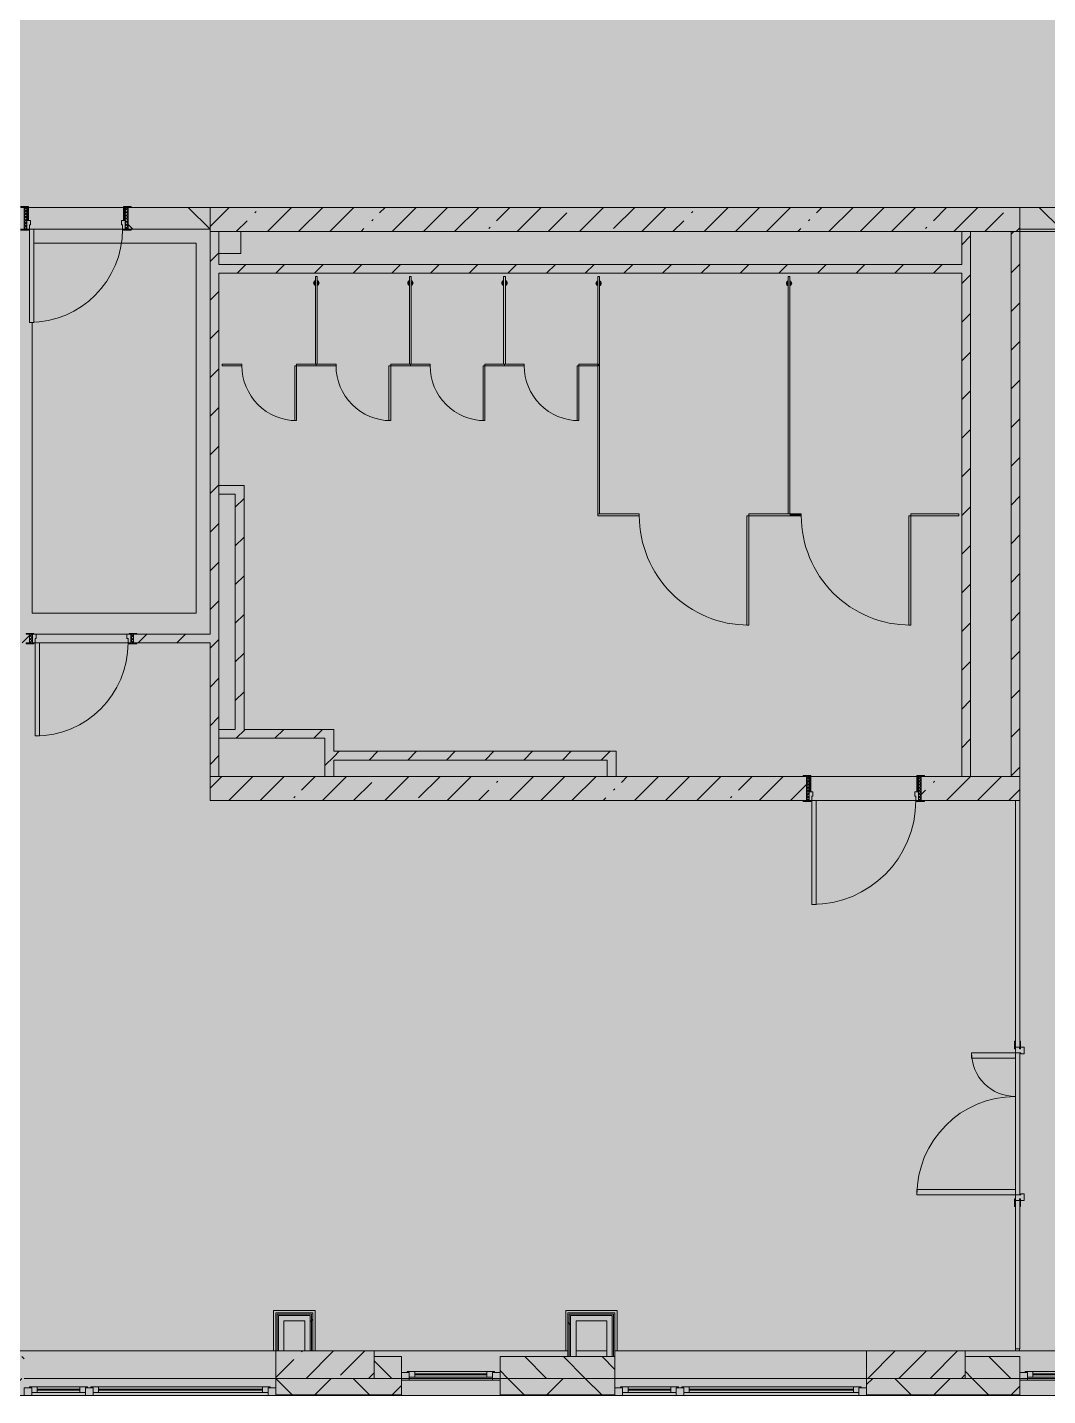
# Model space of a CAD drawing. Header units: millimetres. Extents: x 81548 to 272142, y -8553 to 29000.
# Drawn here: x 255392 to 264716, y -258 to 12246 of the extents above; entities that cross this region are included whole.
import ezdxf

# ---------------------------------------------------------------- set-up
doc = ezdxf.new("R2010")
doc.units = ezdxf.units.MM
for name, color, linetype, lineweight, true_color in [('A-DETL-6', 7, 'Continuous', 5, 0x737373), ('A-DOOR-1', 7, 'Continuous', 5, 0xb7b7b7), ('A-DOOR-2', 7, 'Continuous', 5, 0xe2e2e2), ('A-DOOR-3', 7, 'Continuous', 5, 0xaaaaaa), ('A-DOOR-4', 7, 'Continuous', 5, 0x737373), ('A-DOOR-FRAM-1', 7, 'Continuous', 5, 0xe2e2e2), ('A-DOOR-FRAM-2', 7, 'Continuous', 5, 0xb7b7b7), ('A-DOOR-FRAM-3', 7, 'Continuous', 5, 0xaaaaaa), ('A-FLOR-2', 7, 'Continuous', 5, 0xb7b7b7), ('A-GENM-2', 7, 'Continuous', 5, 0x737373), ('A-GENM-3', 7, 'Continuous', 5, 0xe2ddcd), ('A-GLAZ-2', 7, 'Continuous', 5, 0x737373), ('A-WALL-4', 7, 'Continuous', 5, 0x737373), ('A-WALL-5', 7, 'Continuous', 9, 0x737373), ('I-WALL-2', 7, 'Continuous', 5, 0xe7e7e7), ('I-WALL-5', 7, 'Continuous', 5, 0x737373), ('S-COLS-4', 7, 'Continuous', 5, 0x737373)]:
    doc.layers.add(name, color=color, linetype=linetype, lineweight=lineweight, true_color=true_color)
doc.layers.add('A-DETL-GENF-2', color=7, linetype='Continuous', lineweight=9, true_color=0xc0c0c0, transparency=0.4)
for name, color, linetype, lineweight in [('A-WALL-3', 7, 'Continuous', 5), ('I-WALL-4', 7, 'Continuous', 5), ('S-COLS-3', 7, 'Continuous', 5)]:
    doc.layers.add(name, color=color, linetype=linetype, lineweight=lineweight)
pattern_1 = [(45, (145131.52, 0), (-176.7767, 176.7767), [])]
pattern_2 = [(45, (145131.5, 0), (-285.1231, 285.1231), []), (45, (145416.64, 0), (-285.1231, 285.1231), [504.031, -100.806, 16.764, -84.042])]
pattern_3 = [(45, (145131.5, 0), (-530.33, 530.33), []), (135, (145131.5, 0), (-530.33, -530.33), [])]

# ---------------------------------------------------------------- blocks, each defined once
blk = doc.blocks.new('120_Окно_СКБ_1Ст - 120_Окно_СКБ_1Ст 900х2500_h_ с форточкой-22876038-2_10_3_птичка')
at = {"layer": 'A-GLAZ-2'}
for p, q in [((-450, -127), (-450, -57)), ((-450, -57), (-380, -57)), ((450, -57), (-450, -57)), ((-380, -57), (-380, -127)), ((380, -87), (-380, -87)), ((-380, -87), (-380, -127)), ((-330, -137), (-330, -87)), ((-330, -107), (330, -107)), ((330, -117), (-330, -117)), ((330, -137), (330, -87)), ((380, -127), (380, -57)), ((380, -57), (450, -57)), ((380, -127), (380, -87)), ((450, -57), (450, -127)), ((-380, -127), (-450, -127)), ((-450, -127), (-400, -127)), ((-380, -127), (-400, -127)), ((-400, -127), (-400, -137)), ((-400, -137), (400, -137)), ((400, -137), (-400, -137)), ((450, -127), (380, -127)), ((400, -127), (380, -127)), ((400, -127), (450, -127)), ((400, -137), (400, -127))]:
    blk.add_line(p, q, dxfattribs=at)
blk = doc.blocks.new('120_Окно_СКБ_2Ст_Фрамуга сверху - 120_Окно_СКБ_2Ст_2300х2500_h_ ДОО-22877051-2_10_3_птичка')
at = {"layer": 'A-GLAZ-2'}
for p, q in [((-1150, 13), (-1150, 83)), ((-1150, 83), (-1080, 83)), ((1150, 83), (-1150, 83)), ((-1080, 13), (-1150, 13)), ((-1150, 13), (-1100, 13)), ((-1080, 13), (-1100, 13)), ((-1100, 13), (-1100, 3)), ((-1100, 3), (540, 3)), ((540, 3), (-1100, 3)), ((-1080, 83), (-1080, 13)), ((-1080, 83), (1080, 83)), ((520, 53), (-1080, 53)), ((-1080, 53), (-1080, 13)), ((-1030, 3), (-1030, 53)), ((-1030, 33), (470, 33)), ((470, 23), (-1030, 23)), ((470, 3), (470, 53)), ((520, 13), (520, 83)), ((520, 83), (590, 83)), ((520, 13), (520, 53)), ((590, 13), (520, 13)), ((540, 13), (520, 13)), ((540, 13), (570, 13)), ((540, 13), (570, 13)), ((540, 3), (540, 13)), ((590, 13), (570, 13)), ((570, 13), (570, 3)), ((570, 3), (1100, 3)), ((1100, 3), (570, 3)), ((590, 83), (590, 13)), ((1080, 53), (590, 53)), ((590, 53), (590, 13)), ((640, 3), (640, 53)), ((640, 33), (1030, 33)), ((1030, 23), (640, 23)), ((1030, 3), (1030, 53)), ((1080, 13), (1080, 83)), ((1080, 83), (1150, 83)), ((1080, 13), (1080, 53)), ((1150, 13), (1080, 13)), ((1100, 13), (1080, 13)), ((1100, 13), (1150, 13)), ((1100, 3), (1100, 13)), ((1150, 83), (1150, 13))]:
    blk.add_line(p, q, dxfattribs=at)
blk = doc.blocks.new('120_Окно_СКБ_1Ст - 120_Окно_СКБ_1Ст 900х2500_h_ с форточкой-22876796-2_10_3_птичка')
at = {"layer": 'A-GLAZ-2'}
for p, q in [((-450, -127), (-450, -57)), ((-450, -57), (-380, -57)), ((450, -57), (-450, -57)), ((-380, -57), (-380, -127)), ((380, -87), (-380, -87)), ((-380, -87), (-380, -127)), ((-330, -137), (-330, -87)), ((-330, -107), (330, -107)), ((330, -117), (-330, -117)), ((330, -137), (330, -87)), ((380, -127), (380, -57)), ((380, -57), (450, -57)), ((380, -127), (380, -87)), ((450, -57), (450, -127)), ((-380, -127), (-450, -127)), ((-450, -127), (-400, -127)), ((-380, -127), (-400, -127)), ((-400, -127), (-400, -137)), ((-400, -137), (400, -137)), ((400, -137), (-400, -137)), ((450, -127), (380, -127)), ((400, -127), (380, -127)), ((400, -127), (450, -127)), ((400, -137), (400, -127))]:
    blk.add_line(p, q, dxfattribs=at)
blk = doc.blocks.new('110_Дверь_СКБ_1Ст_Внутренняя1 - Д-7а_л__950x2100h_Туалет-V83-2_10_3_птичка')
at = {"layer": 'A-DOOR-2'}
h = blk.add_hatch(color=256, dxfattribs=at)
h.paths.add_polyline_path([(487.5, 110), (487.5, 70), (477.5, 70), (477.5, 30), (512.5, 30), (512.5, 110)])
h.paths.add_polyline_path([(-462.5, 110), (-487.5, 110), (-487.5, 30), (-452.5, 30), (-452.5, 70), (-462.5, 70)])
at = {"layer": 'A-DOOR-3'}
h = blk.add_hatch(dxfattribs=at)
h.set_pattern_fill('FP_104', color=256, style=0, pattern_type=2)
h.set_pattern_definition([(135, (1776.41, 174.685), (-14.14214, -14.14214), []), (225, (1776.41, 174.685), (14.14214, -14.14214), [])])
h.paths.add_polyline_path([(537.5, 110), (512.5, 110), (512.5, -110), (537.5, -110)])
at = {"layer": 'A-DOOR-FRAM-1'}
for points in [[(447.5, 1060), (447.5, 110), (487.5, 110), (487.5, 1060)], [(-542.5, 118), (-542.5, 110), (-472.5, 110), (-472.5, 118)], [(-472.5, 30), (-487.5, 30), (-487.5, -110), (-472.5, -110)], [(567.5, 118), (497.5, 118), (497.5, 110), (567.5, 110)], [(512.5, 30), (497.5, 30), (497.5, -110), (512.5, -110)], [(-542.5, -110), (-542.5, -118), (-472.5, -118), (-472.5, -110)], [(567.5, -110), (497.5, -110), (497.5, -118), (567.5, -118)]]:
    blk.add_hatch(color=256, dxfattribs=at).paths.add_polyline_path(points)
at = {"layer": 'A-DOOR-FRAM-3'}
h = blk.add_hatch(dxfattribs=at)
h.set_pattern_fill('FP_105', color=256, style=0, pattern_type=2)
h.set_pattern_definition([(45, (-346.384, 174.685), (-14.1421, 14.1421), []), (135, (-346.384, 174.685), (-14.1421, -14.1421), [])])
h.paths.add_polyline_path([(-487.5, 110), (-512.5, 110), (-512.5, -110), (-487.5, -110)])
at = {"layer": 'A-DOOR-1'}
for p, q in [((487.5, 1060), (447.5, 1060)), ((447.5, 1060), (447.5, 110)), ((487.5, 110), (487.5, 1060)), ((447.5, 110), (487.5, 110))]:
    blk.add_line(p, q, dxfattribs=at)
blk.add_arc((487.5, 110), 950, 90, 180, dxfattribs=at)
at = {"layer": 'A-DOOR-FRAM-2'}
for p, q in [((-472.5, 118), (-542.5, 118)), ((-542.5, 118), (-542.5, 110)), ((-542.5, 110), (-472.5, 110)), ((-487.5, 110), (-512.5, 110)), ((-512.5, 110), (-512.5, -110)), ((-462.5, 110), (-487.5, 110)), ((-487.5, 110), (-487.5, 30)), ((-487.5, -110), (-487.5, 110)), ((-472.5, 110), (-487.5, 110)), ((-487.5, 110), (-487.5, 109)), ((-487.5, 109), (-472.5, 109)), ((-487.5, 30), (-452.5, 30)), ((-472.5, 30), (-487.5, 30)), ((-487.5, 30), (-487.5, -110)), ((-472.5, 110), (-472.5, 118)), ((-472.5, 109), (-472.5, 110)), ((-472.5, -110), (-472.5, 30)), ((-462.5, 70), (-462.5, 110)), ((-452.5, 70), (-462.5, 70)), ((-452.5, 30), (-452.5, 70)), ((487.5, 70), (477.5, 70)), ((477.5, 70), (477.5, 30)), ((477.5, 30), (512.5, 30)), ((487.5, 110), (487.5, 70)), ((512.5, 110), (487.5, 110)), ((567.5, 118), (497.5, 118)), ((497.5, 118), (497.5, 110)), ((512.5, 110), (497.5, 110)), ((497.5, 110), (497.5, 109)), ((497.5, 110), (567.5, 110)), ((497.5, 109), (512.5, 109)), ((512.5, 30), (497.5, 30)), ((497.5, 30), (497.5, -110)), ((512.5, 30), (512.5, 110)), ((537.5, 110), (512.5, 110)), ((512.5, 110), (512.5, -110)), ((512.5, 109), (512.5, 110)), ((512.5, -110), (512.5, 30)), ((537.5, -110), (537.5, 110)), ((567.5, 110), (567.5, 118)), ((-472.5, -110), (-542.5, -110)), ((-542.5, -110), (-542.5, -118)), ((-542.5, -118), (-472.5, -118)), ((-512.5, -110), (-487.5, -110)), ((-487.5, -110), (-472.5, -110)), ((-472.5, -118), (-472.5, -110)), ((497.5, -110), (512.5, -110)), ((567.5, -110), (497.5, -110)), ((497.5, -110), (497.5, -118)), ((497.5, -118), (567.5, -118)), ((512.5, -110), (537.5, -110)), ((567.5, -118), (567.5, -110))]:
    blk.add_line(p, q, dxfattribs=at)
blk = doc.blocks.new('110_Дверь_СКБ_1Ст_Внутренняя1 - Д-8 950x2100h_охрана-V42-2_10_3_птичка')
at = {"layer": 'A-DOOR-2'}
h = blk.add_hatch(color=256, dxfattribs=at)
h.paths.add_polyline_path([(437.5, 100), (437.5, 60), (427.5, 60), (427.5, 20), (462.5, 20), (462.5, 100)])
h.paths.add_polyline_path([(-412.5, 100), (-437.5, 100), (-437.5, 20), (-402.5, 20), (-402.5, 60), (-412.5, 60)])
at = {"layer": 'A-DOOR-3'}
h = blk.add_hatch(dxfattribs=at)
h.set_pattern_fill('FP_68', color=256, style=0, pattern_type=2)
h.set_pattern_definition([(135, (1826.41, 164.685), (-14.14214, -14.14214), []), (225, (1826.41, 164.685), (14.14214, -14.14214), [])])
h.paths.add_polyline_path([(487.5, 100), (462.5, 100), (462.5, -100), (487.5, -100), (487.5, -34.8)])
at = {"layer": 'A-DOOR-FRAM-1'}
for points in [[(397.5, 950), (397.5, 100), (437.5, 100), (437.5, 950)], [(-492.5, 108), (-492.5, 100), (-422.5, 100), (-422.5, 108)], [(-422.5, 20), (-437.5, 20), (-437.5, -100), (-422.5, -100), (-422.5, -34.8)], [(517.5, 108), (447.5, 108), (447.5, 100), (517.5, 100)], [(462.5, 20), (447.5, 20), (447.5, -100), (462.5, -100), (462.5, -34.8)], [(-492.5, -100), (-492.5, -108), (-422.5, -108), (-422.5, -100)], [(447.5, -100), (447.5, -108), (517.5, -108), (517.5, -100)]]:
    blk.add_hatch(color=256, dxfattribs=at).paths.add_polyline_path(points)
at = {"layer": 'A-DOOR-FRAM-3'}
h = blk.add_hatch(dxfattribs=at)
h.set_pattern_fill('FP_69', color=256, style=0, pattern_type=2)
h.set_pattern_definition([(45, (-296.384, 164.685), (-14.1421, 14.1421), []), (135, (-296.384, 164.685), (-14.1421, -14.1421), [])])
h.paths.add_polyline_path([(-437.5, 100), (-462.5, 100), (-462.5, -100), (-437.5, -100), (-437.5, -34.8)])
at = {"layer": 'A-DOOR-1'}
for p, q in [((437.5, 950), (397.5, 950)), ((397.5, 950), (397.5, 100)), ((437.5, 100), (437.5, 950)), ((397.5, 100), (437.5, 100))]:
    blk.add_line(p, q, dxfattribs=at)
blk.add_arc((437.5, 100), 850, 90, 180, dxfattribs=at)
at = {"layer": 'A-DOOR-FRAM-2'}
for p, q in [((-422.5, 108), (-492.5, 108)), ((-492.5, 108), (-492.5, 100)), ((-492.5, 100), (-422.5, 100)), ((-437.5, 100), (-462.5, 100)), ((-462.5, 100), (-462.5, -100)), ((-412.5, 100), (-437.5, 100)), ((-437.5, 100), (-437.5, 20)), ((-437.5, -100), (-437.5, 100)), ((-422.5, 100), (-437.5, 100)), ((-437.5, 100), (-437.5, 99)), ((-437.5, 99), (-422.5, 99)), ((-437.5, 20), (-402.5, 20)), ((-422.5, 20), (-437.5, 20)), ((-437.5, 20), (-437.5, -100)), ((-422.5, 100), (-422.5, 108)), ((-422.5, 99), (-422.5, 100)), ((-422.5, -100), (-422.5, 20)), ((-412.5, 60), (-412.5, 100)), ((-402.5, 60), (-412.5, 60)), ((-402.5, 20), (-402.5, 60)), ((437.5, 60), (427.5, 60)), ((427.5, 60), (427.5, 20)), ((427.5, 20), (462.5, 20)), ((437.5, 100), (437.5, 60)), ((462.5, 100), (437.5, 100)), ((517.5, 108), (447.5, 108)), ((447.5, 108), (447.5, 100)), ((462.5, 100), (447.5, 100)), ((447.5, 100), (447.5, 99)), ((447.5, 100), (517.5, 100)), ((447.5, 99), (462.5, 99)), ((462.5, 20), (447.5, 20)), ((447.5, 20), (447.5, -100)), ((462.5, 20), (462.5, 100)), ((487.5, 100), (462.5, 100)), ((462.5, 100), (462.5, -100)), ((462.5, 99), (462.5, 100)), ((462.5, -100), (462.5, 20)), ((487.5, -100), (487.5, 100)), ((517.5, 100), (517.5, 108)), ((-422.5, -100), (-492.5, -100)), ((-492.5, -100), (-492.5, -108)), ((-492.5, -108), (-422.5, -108)), ((-462.5, -100), (-437.5, -100)), ((-437.5, -100), (-422.5, -100)), ((-422.5, -108), (-422.5, -100)), ((447.5, -100), (462.5, -100)), ((517.5, -100), (447.5, -100)), ((447.5, -100), (447.5, -108)), ((447.5, -108), (517.5, -108)), ((462.5, -100), (487.5, -100)), ((517.5, -108), (517.5, -100))]:
    blk.add_line(p, q, dxfattribs=at)
blk = doc.blocks.new('110_Дверь_СКБ_1Ст_Внутренняя1 - Д-8 950x2100h_охрана-V86-2_10_3_птичка')
at = {"layer": 'A-DOOR-2'}
h = blk.add_hatch(color=256, dxfattribs=at)
h.paths.add_polyline_path([(437, 40), (437, 0), (427, 0), (427, -40), (462, -40), (462, 40)])
h.paths.add_polyline_path([(-438, 40), (-438, -40), (-403, -40), (-403, 0), (-413, 0), (-413, 40)])
at = {"layer": 'A-DOOR-3'}
h = blk.add_hatch(dxfattribs=at)
h.set_pattern_fill('FP_108', color=256, style=0, pattern_type=2)
h.set_pattern_definition([(135, (1826.41, 104.685), (-14.14214, -14.14214), []), (225, (1826.41, 104.685), (14.14214, -14.14214), [])])
h.paths.add_polyline_path([(487, 40), (462, 40), (462, -40), (487, -40)])
at = {"layer": 'A-DOOR-FRAM-1'}
for points in [[(397, 890), (397, 40), (437, 40), (437, 890)], [(-493, 48), (-493, 40), (-423, 40), (-423, 48)], [(517, 48), (447, 48), (447, 40), (517, 40)], [(-423, -40), (-493, -40), (-493, -48), (-423, -48)], [(447, -40), (447, -48), (517, -48), (517, -40)]]:
    blk.add_hatch(color=256, dxfattribs=at).paths.add_polyline_path(points)
at = {"layer": 'A-DOOR-FRAM-3'}
h = blk.add_hatch(dxfattribs=at)
h.set_pattern_fill('FP_109', color=256, style=0, pattern_type=2)
h.set_pattern_definition([(45, (-296.384, 104.685), (-14.1421, 14.1421), []), (135, (-296.384, 104.685), (-14.1421, -14.1421), [])])
h.paths.add_polyline_path([(-438, 40), (-463, 40), (-463, -40), (-438, -40)])
at = {"layer": 'A-DOOR-1'}
for p, q in [((437, 890), (397, 890)), ((397, 890), (397, 40)), ((437, 40), (437, 890)), ((397, 40), (437, 40))]:
    blk.add_line(p, q, dxfattribs=at)
blk.add_arc((437, 40), 850, 90, 180, dxfattribs=at)
at = {"layer": 'A-DOOR-FRAM-2'}
for p, q in [((-423, 48), (-493, 48)), ((-493, 48), (-493, 40)), ((-493, 40), (-423, 40)), ((-438, 40), (-463, 40)), ((-463, 40), (-463, -40)), ((-413, 40), (-438, 40)), ((-438, 40), (-438, -40)), ((-438, -40), (-438, 40)), ((-423, 40), (-438, 40)), ((-438, 40), (-438, 39)), ((-438, 39), (-423, 39)), ((-423, 40), (-423, 48)), ((-423, 39), (-423, 40)), ((-413, 0), (-413, 40)), ((-403, 0), (-413, 0)), ((-403, -40), (-403, 0)), ((437, 0), (427, 0)), ((427, 0), (427, -40)), ((437, 40), (437, 0)), ((462, 40), (437, 40)), ((517, 48), (447, 48)), ((447, 48), (447, 40)), ((462, 40), (447, 40)), ((447, 40), (447, 39)), ((447, 40), (517, 40)), ((447, 39), (462, 39)), ((462, -40), (462, 40)), ((487, 40), (462, 40)), ((462, 40), (462, -40)), ((462, 39), (462, 40)), ((487, -40), (487, 40)), ((517, 40), (517, 48)), ((-423, -40), (-493, -40)), ((-493, -40), (-493, -48)), ((-493, -48), (-423, -48)), ((-463, -40), (-438, -40)), ((-423, -39), (-438, -39)), ((-438, -39), (-438, -40)), ((-438, -40), (-403, -40)), ((-438, -40), (-423, -40)), ((-423, -40), (-423, -39)), ((-423, -48), (-423, -40)), ((427, -40), (462, -40)), ((462, -39), (447, -39)), ((447, -39), (447, -40)), ((447, -40), (462, -40)), ((517, -40), (447, -40)), ((447, -40), (447, -48)), ((447, -48), (517, -48)), ((462, -40), (462, -39)), ((462, -40), (487, -40)), ((517, -48), (517, -40))]:
    blk.add_line(p, q, dxfattribs=at)
blk = doc.blocks.new('131_Сантехническая перегородка_Дверь 5 - СД-1-V166-2_10_3_птичка')
at = {"layer": 'A-GENM-3'}
for points in [[(70, 8), (70, -8), (250, -8), (250, 8)], [(750, 8), (750, -8), (930, -8), (930, 8)]]:
    blk.add_hatch(color=256, dxfattribs=at).paths.add_polyline_path(points)
at = {"layer": 'A-DOOR-4'}
for p, q in [((266, 508), (250, 508)), ((250, 8), (250, 508)), ((266, 8), (266, 508)), ((266, 8), (250, 8))]:
    blk.add_line(p, q, dxfattribs=at)
blk.add_arc((250, 8), 500, 360, 90, dxfattribs=at)
at = {"layer": 'A-GENM-2'}
for p, q in [((250, 8), (70, 8)), ((70, 8), (70, -8)), ((250, -8), (250, 8)), ((930, 8), (750, 8)), ((750, 8), (750, -8)), ((930, -8), (930, 8)), ((70, -8), (250, -8)), ((750, -8), (930, -8))]:
    blk.add_line(p, q, dxfattribs=at)
blk = doc.blocks.new('131_Сантехническая перегородка 6 - СП-1-V164-2_10_3_птичка')
at = {"layer": 'A-GENM-3'}
blk.add_hatch(color=256, dxfattribs=at).paths.add_polyline_path([(800, 8), (0, 8), (0, -8), (800, -8)])
at = {"layer": 'A-GENM-2'}
for p, q in [((800, 8), (0, 8)), ((0, 8), (0, -8)), ((800, -8), (800, 8)), ((0, -8), (800, -8))]:
    blk.add_line(p, q, dxfattribs=at)
at = {"layer": 'A-GENM-2', "flags": 128}
for points in [[(71, 8), (71, 9), (71, 9), (70, 9), (70, 10), (70, 10), (69, 11), (69, 11), (68, 12), (68, 12), (67, 12), (67, 13), (66, 13), (66, 13), (65, 14), (65, 14), (64, 14), (64, 14), (63, 14), (62, 15), (62, 15), (61, 15), (61, 15), (60, 15), (59, 15), (59, 15), (58, 15), (58, 15), (57, 15), (56, 15), (56, 15), (55, 15), (55, 15), (54, 14), (54, 14), (53, 14), (52, 14), (52, 13), (51, 13), (51, 13), (50, 13), (50, 12), (49, 12), (49, 11), (48, 11), (48, 11), (48, 10), (47, 10), (47, 9), (46, 9), (46, 8), (46, 8)], [(46, -8), (46, -9), (47, -9), (47, -9), (47, -10), (48, -10), (48, -11), (49, -11), (49, -12), (50, -12), (50, -12), (51, -13), (51, -13), (52, -13), (52, -14), (53, -14), (53, -14), (54, -14), (54, -14), (55, -15), (56, -15), (56, -15), (57, -15), (57, -15), (58, -15), (59, -15), (59, -15), (60, -15), (60, -15), (61, -15), (62, -15), (62, -15), (63, -15), (63, -14), (64, -14), (64, -14), (65, -14), (66, -13), (66, -13), (67, -13), (67, -13), (68, -12), (68, -12), (69, -11), (69, -11), (69, -11), (70, -10), (70, -10), (71, -9), (71, -9), (71, -8), (71, -8)]]:
    blk.add_lwpolyline(points, dxfattribs=at)
at = {"layer": 'A-GENM-2'}
for radius, start, end in [(24.6, 19.9113, 160.0887), (17.6, 45, 135), (17.6, 45, 135), (15.1, 45, 135), (24.6, 199.9113, 340.0887), (17.6, 225, 315), (17.6, 225, 315), (15.1, 225, 315)]:
    blk.add_arc((59, 0), radius, start, end, dxfattribs=at)
blk = doc.blocks.new('131_Сантехническая перегородка 7 - СП-1-V163-2_10_3_птичка')
at = {"layer": 'A-GENM-3'}
blk.add_hatch(color=256, dxfattribs=at).paths.add_polyline_path([(2166, 8), (-4, 8), (-4, -8), (2166, -8)])
at = {"layer": 'A-GENM-2'}
for p, q in [((2166, 8), (-4, 8)), ((-4, 8), (-4, -8)), ((2166, -8), (2166, 8)), ((-4, -8), (2166, -8))]:
    blk.add_line(p, q, dxfattribs=at)
at = {"layer": 'A-GENM-2', "flags": 128}
for points in [[(71, 8), (71, 9), (71, 9), (70, 9), (70, 10), (70, 10), (69, 11), (69, 11), (68, 12), (68, 12), (67, 12), (67, 13), (66, 13), (66, 13), (65, 14), (65, 14), (64, 14), (64, 14), (63, 14), (62, 15), (62, 15), (61, 15), (61, 15), (60, 15), (59, 15), (59, 15), (58, 15), (58, 15), (57, 15), (56, 15), (56, 15), (55, 15), (55, 15), (54, 14), (54, 14), (53, 14), (52, 14), (52, 13), (51, 13), (51, 13), (50, 13), (50, 12), (49, 12), (49, 11), (48, 11), (48, 11), (48, 10), (47, 10), (47, 9), (46, 9), (46, 8), (46, 8)], [(46, -8), (46, -9), (47, -9), (47, -9), (47, -10), (48, -10), (48, -11), (49, -11), (49, -12), (50, -12), (50, -12), (51, -13), (51, -13), (52, -13), (52, -14), (53, -14), (53, -14), (54, -14), (54, -14), (55, -15), (56, -15), (56, -15), (57, -15), (57, -15), (58, -15), (59, -15), (59, -15), (60, -15), (60, -15), (61, -15), (62, -15), (62, -15), (63, -15), (63, -14), (64, -14), (64, -14), (65, -14), (66, -13), (66, -13), (67, -13), (67, -13), (68, -12), (68, -12), (69, -11), (69, -11), (69, -11), (70, -10), (70, -10), (71, -9), (71, -9), (71, -8), (71, -8)]]:
    blk.add_lwpolyline(points, dxfattribs=at)
at = {"layer": 'A-GENM-2'}
for radius, start, end in [(24.6, 19.9113, 160.0887), (17.6, 45, 135), (17.6, 45, 135), (15.1, 45, 135), (24.6, 199.9113, 340.0887), (17.6, 225, 315), (17.6, 225, 315), (15.1, 225, 315)]:
    blk.add_arc((59, 0), radius, start, end, dxfattribs=at)
blk = doc.blocks.new('131_Сантехническая перегородка_Дверь МГН - СД-1-V165-2_10_3_птичка')
at = {"layer": 'A-GENM-3'}
for points in [[(-370, 8), (-370, -8), (10, -8), (10, 8)], [(1010, 8), (1010, -8), (1390, -8), (1390, 8)]]:
    blk.add_hatch(color=256, dxfattribs=at).paths.add_polyline_path(points)
at = {"layer": 'A-DOOR-4'}
for p, q in [((10, 1008), (26, 1008)), ((10, 8), (10, 1008)), ((26, 8), (26, 1008)), ((10, 8), (26, 8))]:
    blk.add_line(p, q, dxfattribs=at)
blk.add_arc((10, 8), 1000, 360, 90, dxfattribs=at)
at = {"layer": 'A-GENM-2'}
for p, q in [((10, 8), (-370, 8)), ((-370, 8), (-370, -8)), ((10, -8), (10, 8)), ((1390, 8), (1010, 8)), ((1010, 8), (1010, -8)), ((1390, -8), (1390, 8)), ((-370, -8), (10, -8)), ((1010, -8), (1390, -8))]:
    blk.add_line(p, q, dxfattribs=at)
blk = doc.blocks.new('131_Сантехническая перегородка_Дверь МГН 2 - СД-1-V167-2_10_3_птичка')
at = {"layer": 'A-GENM-3'}
for points in [[(10, 8), (-430, 8), (-430, -8), (10, -8)], [(1010, 8), (1010, -8), (1110, -8), (1110, 8)]]:
    blk.add_hatch(color=256, dxfattribs=at).paths.add_polyline_path(points)
at = {"layer": 'A-DOOR-4'}
for p, q in [((10, 1008), (26, 1008)), ((10, 8), (10, 1008)), ((26, 8), (26, 1008)), ((10, 8), (26, 8))]:
    blk.add_line(p, q, dxfattribs=at)
blk.add_arc((10, 8), 1000, 360, 90, dxfattribs=at)
at = {"layer": 'A-GENM-2'}
for p, q in [((10, 8), (-430, 8)), ((-430, 8), (-430, -8)), ((10, -8), (10, 8)), ((1110, 8), (1010, 8)), ((1010, 8), (1010, -8)), ((1110, -8), (1110, 8)), ((-430, -8), (10, -8)), ((1010, -8), (1110, -8))]:
    blk.add_line(p, q, dxfattribs=at)
blk = doc.blocks.new('110_Дверь_СКБ_2Ст - Д-5_п__в составе перегородки _не входит в спец__-32680317-2_10_3_птичка')
at = {"layer": 'A-DOOR-2'}
h = blk.add_hatch(color=256, dxfattribs=at)
h.paths.add_polyline_path([(712, 45), (712, 60), (652, 60), (652, 30), (662, 30), (662, -20), (712, -20)])
h.paths.add_polyline_path([(-628, 30), (-628, 60), (-688, 60), (-688, -20), (-638, -20), (-638, 30)])
for points in [[(-588, -420), (-588, -20), (-638, -20), (-638, -420)], [(662, -20), (612, -20), (612, -920), (662, -920)]]:
    blk.add_hatch(color=256, dxfattribs=at).paths.add_polyline_path(points)
at = {"layer": 'A-DOOR-FRAM-1'}
for points in [[(-673, 28), (-743, 28), (-743, 20), (-673, 20)], [(767, 28), (697, 28), (697, 20), (767, 20)], [(-673, -20), (-743, -20), (-743, -28), (-673, -28)], [(767, -20), (697, -20), (697, -28), (767, -28)]]:
    blk.add_hatch(color=256, dxfattribs=at).paths.add_polyline_path(points)
at = {"layer": 'A-DOOR-1'}
for p, q in [((-638, -20), (-588, -20)), ((-638, -420), (-638, -20)), ((-588, -20), (-588, -420)), ((612, -20), (662, -20)), ((612, -920), (612, -20)), ((662, -20), (662, -920)), ((-588, -420), (-638, -420)), ((662, -920), (612, -920))]:
    blk.add_line(p, q, dxfattribs=at)
for centre, radius, start, end in [((-638, -20), 400, 270, 0), ((662, -20), 900, 180, 270)]:
    blk.add_arc(centre, radius, start, end, dxfattribs=at)
at = {"layer": 'A-DOOR-FRAM-2'}
for p, q in [((-743, 28), (-673, 28)), ((-743, 20), (-743, 28)), ((-673, 20), (-743, 20)), ((-688, 60), (-628, 60)), ((-688, -20), (-688, 60)), ((-688, 20), (-673, 20)), ((-688, 19), (-688, 20)), ((-673, 19), (-688, 19)), ((-673, 28), (-673, 20)), ((-673, 20), (-673, 19)), ((-638, 30), (-638, -20)), ((-628, 30), (-638, 30)), ((-628, 60), (-628, 30)), ((652, 60), (712, 60)), ((652, 30), (652, 60)), ((662, 30), (652, 30)), ((662, -20), (662, 30)), ((697, 20), (697, 28)), ((697, 28), (767, 28)), ((697, 19), (697, 20)), ((697, 20), (712, 20)), ((767, 20), (697, 20)), ((712, 19), (697, 19)), ((712, 60), (712, -20)), ((712, 20), (712, 19)), ((767, 28), (767, 20)), ((-743, -20), (-673, -20)), ((-743, -28), (-743, -20)), ((-673, -28), (-743, -28)), ((-638, -20), (-688, -20)), ((-673, -20), (-673, -28)), ((712, -20), (662, -20)), ((697, -28), (697, -20)), ((697, -20), (767, -20)), ((767, -28), (697, -28)), ((767, -20), (767, -28))]:
    blk.add_line(p, q, dxfattribs=at)

msp = doc.modelspace()

# ---------------------------------------------------------------- hatches: boundary and pattern name
at = {"layer": 'A-DETL-GENF-2'}
msp.add_hatch(color=256, dxfattribs=at).paths.add_polyline_path([(268200.9, -258), (270369.5, -258), (270369.5, 21558), (238439.5, 21558), (238439.5, 27348), (229991.5, 27348), (229991.5, 5750), (234333.5, 5750), (234333.5, -258), (267272.4, -258)])
at = {"layer": 'A-WALL-3'}
h = msp.add_hatch(dxfattribs=at)
h.set_pattern_fill('FP_65', color=256, style=0, pattern_type=2)
h.set_pattern_definition([(135, (145131.52, 0), (-176.7767, -176.7767), [])])
h.paths.add_polyline_path([(267961.5, -100), (267961.5, 100), (267161.5, 100), (267161.5, -100), (267272.4, -100)])
h.paths.add_polyline_path([(254737.4, -100), (255361.5, -100), (255361.5, 100), (254061.5, 100), (254061.5, -100), (254273.1, -100)])
h.paths.add_polyline_path([(264461.5, -100), (264461.5, 100), (263961.5, 100), (263961.5, -100)])
h.paths.add_polyline_path([(258561.5, -100), (258811.5, -100), (258811.5, 100), (258561.5, 100)])
h.paths.add_polyline_path([(259844.3, -100), (260761.5, -100), (260761.5, 100), (259711.5, 100), (259711.5, -100)])
h.paths.add_polyline_path([(244161.5, -100), (244161.5, 100), (240811.5, 100), (240811.5, -100), (244059.4, -100)])
h.paths.add_polyline_path([(245961.5, -100), (246861.5, -100), (246861.5, 100), (245961.5, 100)])
h.paths.add_polyline_path([(249961.5, -100), (249961.5, 100), (248911.5, 100), (248911.5, -100), (249630.5, -100)])
h.paths.add_polyline_path([(247773.5, -100), (248011.5, -100), (248011.5, 100), (247761.5, 100), (247761.5, -100)])
h.paths.add_polyline_path([(239911.5, -100), (239911.5, 100), (239661.5, 100), (239661.5, -100), (239881.1, -100)])
h.paths.add_polyline_path([(237861.5, -100), (237861.5, 100), (237061.5, 100), (237061.5, -100), (237559.8, -100)])
h = msp.add_hatch(dxfattribs=at)
h.set_pattern_fill('FP_55', color=256, style=0, pattern_type=2)
h.set_pattern_definition([(45, (145131.5, 0), (-353.5534, 353.5534), []), (135, (145131.5, 0), (-353.5534, -353.5534), [])])
h.paths.add_polyline_path([(265361.5, -250), (266261.5, -250), (266261.5, -100), (265361.5, -100)])
h.paths.add_polyline_path([(267161.5, -250), (267961.5, -250), (267961.5, -100), (267161.5, -100)])
h.paths.add_polyline_path([(270058, -250), (270211.5, -250), (270211.5, -100), (268861.5, -100), (268861.5, -250), (269129.5, -250)])
h.paths.add_polyline_path([(255201.7, -250), (255361.5, -250), (255361.5, -100), (254061.5, -100), (254061.5, -250), (254737.4, -250)])
h.paths.add_polyline_path([(257661.5, -250), (258811.5, -250), (258811.5, -100), (257661.5, -100)])
h.paths.add_polyline_path([(259711.5, -250), (260761.5, -250), (260761.5, -100), (259711.5, -100)])
h.paths.add_polyline_path([(252416.1, -250), (253161.5, -250), (253161.5, -100), (252261.5, -100), (252261.5, -250)])
h.paths.add_polyline_path([(263061.5, -250), (264461.5, -250), (264461.5, -100), (263061.5, -100)])
h.paths.add_polyline_path([(240811.5, -250), (245061.5, -250), (245061.5, -100), (240811.5, -100)])
h.paths.add_polyline_path([(249961.5, -250), (249961.5, -100), (248911.5, -100), (248911.5, -250), (249630.5, -250)])
h.paths.add_polyline_path([(239911.5, -250), (239911.5, -100), (238761.5, -100), (238761.5, -250), (239881.1, -250)])
h.paths.add_polyline_path([(245961.5, -250), (248011.5, -250), (248011.5, -100), (245961.5, -100)])
h.paths.add_polyline_path([(237861.5, -250), (237861.5, -100), (237061.5, -100), (237061.5, -250), (237559.8, -250)])
h.paths.add_polyline_path([(236161.5, -250), (236161.5, -100), (234341.5, -100), (234341.5, -250), (235702.7, -250)])
at = {"layer": 'I-WALL-2'}
for points in [[(257686.5, 150), (257736.5, 150), (257736.5, 475), (257686.5, 475), (257686.5, 230.5)], [(257926.5, 425), (257976.5, 425), (257976.5, 475), (257736.5, 475), (257736.5, 425)], [(257976.5, 150), (257976.5, 425), (257926.5, 425), (257926.5, 150)], [(260356.5, 100), (260406.5, 100), (260406.5, 475), (260356.5, 475), (260356.5, 230.5)], [(260686.5, 425), (260736.5, 425), (260736.5, 475), (260406.5, 475), (260406.5, 425)], [(260736.5, 100), (260736.5, 425), (260686.5, 425), (260686.5, 100)]]:
    msp.add_hatch(color=256, dxfattribs=at).paths.add_polyline_path(points)
at = {"layer": 'I-WALL-4'}
h = msp.add_hatch(dxfattribs=at)
h.set_pattern_fill('FP_66', color=256, style=0, pattern_type=2)
h.set_pattern_definition([(135, (145131.5, 0), (-353.5534, -353.5534), [])])
h.paths.add_polyline_path([(266341.5, 10400), (266341.5, 10600), (264461.5, 10600), (264461.5, 10400), (264486.9, 10400)])
h.paths.add_polyline_path([(252836.5, 10400), (252836.5, 10600), (252481.5, 10600), (252481.5, 10400), (252781.5, 10400)])
h.paths.add_polyline_path([(254881.5, 10400), (255361.5, 10400), (255361.5, 10600), (254236.5, 10600), (254236.5, 10400), (254801.5, 10400)])
h.paths.add_polyline_path([(257058.7, 10400), (257061.5, 10400), (257058.7, 10600), (256311.5, 10600), (256311.5, 10400), (256341.5, 10400)])
h = msp.add_hatch(dxfattribs=at)
h.set_pattern_fill('FP_63', color=256, style=0, pattern_type=2)
h.set_pattern_definition(pattern_2)
h.paths.add_polyline_path([(264381.5, 10380), (264461.5, 10380), (264461.5, 10600), (257061.5, 10600), (257061.5, 10380), (260772.8, 10380)])
h = msp.add_hatch(dxfattribs=at)
h.set_pattern_fill('FP_67', color=256, style=0, pattern_type=2)
h.set_pattern_definition(pattern_1)
h.paths.add_polyline_path([(257141.5, 5400), (257141.5, 10380), (257061.5, 10380), (257061.5, 5400)])
h = msp.add_hatch(dxfattribs=at)
h.set_pattern_fill('FP_67', color=256, style=0, pattern_type=2)
h.set_pattern_definition(pattern_1)
h.paths.add_polyline_path([(263931.5, 5400), (264011.5, 5400), (264011.5, 10380), (263931.5, 10380), (263931.5, 5436.5)])
h = msp.add_hatch(dxfattribs=at)
h.set_pattern_fill('FP_67', color=256, style=0, pattern_type=2)
h.set_pattern_definition(pattern_1)
h.paths.add_polyline_path([(264461.5, 5400), (264461.5, 10380), (264381.5, 10380), (264381.5, 5400)])
h = msp.add_hatch(dxfattribs=at)
h.set_pattern_fill('FP_67', color=256, style=0, pattern_type=2)
h.set_pattern_definition(pattern_1)
h.paths.add_polyline_path([(257141.5, 10000), (263931.5, 10000), (263931.5, 10080), (257141.5, 10080), (257141.5, 10064.1)])
h = msp.add_hatch(dxfattribs=at)
h.set_pattern_fill('FP_67', color=256, style=0, pattern_type=2)
h.set_pattern_definition(pattern_1)
h.paths.add_polyline_path([(257371.5, 5830), (257371.5, 7980), (257291.5, 7980), (257291.5, 5830)])
h = msp.add_hatch(dxfattribs=at)
h.set_pattern_fill('FP_67', color=256, style=0, pattern_type=2)
h.set_pattern_definition(pattern_1)
h.paths.add_polyline_path([(254881.5, 6620), (255411.5, 6620), (255411.5, 6700), (254881.5, 6700)])
h.paths.add_polyline_path([(257058.7, 6620), (257061.5, 6620), (257058.7, 6700), (256361.5, 6700), (256361.5, 6620), (256391.5, 6620)])
h = msp.add_hatch(dxfattribs=at)
h.set_pattern_fill('FP_67', color=256, style=0, pattern_type=2)
h.set_pattern_definition(pattern_1)
h.paths.add_polyline_path([(258111.5, 5750), (258111.5, 5830), (257141.5, 5830), (257141.5, 5750)])
h = msp.add_hatch(dxfattribs=at)
h.set_pattern_fill('FP_67', color=256, style=0, pattern_type=2)
h.set_pattern_definition(pattern_1)
h.paths.add_polyline_path([(258111.5, 5400), (258191.5, 5400), (258191.5, 5830), (258111.5, 5830), (258111.5, 5750)])
h = msp.add_hatch(dxfattribs=at)
h.set_pattern_fill('FP_67', color=256, style=0, pattern_type=2)
h.set_pattern_definition(pattern_1)
h.paths.add_polyline_path([(260691.5, 5550), (260691.5, 5630), (258191.5, 5630), (258191.5, 5550), (258915.7, 5550)])
h = msp.add_hatch(dxfattribs=at)
h.set_pattern_fill('FP_67', color=256, style=0, pattern_type=2)
h.set_pattern_definition(pattern_1)
h.paths.add_polyline_path([(260771.5, 5400), (260771.5, 5630), (260691.5, 5630), (260691.5, 5400)])
h = msp.add_hatch(dxfattribs=at)
h.set_pattern_fill('FP_63', color=256, style=0, pattern_type=2)
h.set_pattern_definition(pattern_2)
h.paths.add_polyline_path([(264461.5, 5180), (264461.5, 5400), (263561.5, 5400), (263561.5, 5180), (264421.5, 5180)])
h.paths.add_polyline_path([(257061.5, 5180), (262511.5, 5180), (262511.5, 5400), (257061.5, 5400)])
h = msp.add_hatch(dxfattribs=at)
h.set_pattern_fill('FP_167', color=256, style=0, pattern_type=2)
h.set_pattern_definition(pattern_3)
h.paths.add_polyline_path([(257989, 150), (257987.2, 475), (257976.5, 475), (257976.5, 150), (257987.2, 150)])
h = msp.add_hatch(dxfattribs=at)
h.set_pattern_fill('FP_167', color=256, style=0, pattern_type=2)
h.set_pattern_definition(pattern_3)
h.paths.add_polyline_path([(258001.5, 150), (258001.5, 487.5), (257989, 487.5), (257989, 150)])
h = msp.add_hatch(dxfattribs=at)
h.set_pattern_fill('FP_167', color=256, style=0, pattern_type=2)
h.set_pattern_definition(pattern_3)
h.paths.add_polyline_path([(260331.5, 100), (260344, 100), (260344, 500), (260331.5, 500), (260331.5, 230.5)])
h = msp.add_hatch(dxfattribs=at)
h.set_pattern_fill('FP_167', color=256, style=0, pattern_type=2)
h.set_pattern_definition(pattern_3)
h.paths.add_polyline_path([(260344, 100), (260356.5, 100), (260356.5, 487.5), (260344, 487.5), (260344, 230.5)])
at = {"layer": 'S-COLS-3'}
h = msp.add_hatch(dxfattribs=at)
h.set_pattern_fill('FP_63', color=256, style=0, pattern_type=2)
h.set_pattern_definition(pattern_2)
h.paths.add_polyline_path([(258561.5, -100), (258561.5, 150), (257661.5, 150), (257661.5, -100), (258451.5, -100)])
h = msp.add_hatch(dxfattribs=at)
h.set_pattern_fill('FP_63', color=256, style=0, pattern_type=2)
h.set_pattern_definition(pattern_2)
h.paths.add_polyline_path([(263961.5, -100), (263961.5, 150), (263061.5, 150), (263061.5, -100), (263558.3, -100)])

# ---------------------------------------------------------------- linework, layer by layer
at = {"layer": 'A-DETL-6'}
for p, q in [((256935, 10273.7), (255451.5, 10273.7)), ((256935, 6893.7), (256935, 10273.7)), ((255435, 9550), (255435, 6893.7)), ((255435, 6893.7), (256935, 6893.7))]:
    msp.add_line(p, q, dxfattribs=at)
at = {"layer": 'A-FLOR-2'}
for p, q in [((257341.5, 10380), (257341.5, 10180)), ((266341.5, 10380), (264461.5, 10380)), ((257341.5, 10180), (257141.5, 10180)), ((257640.5, 150), (257640.5, 521)), ((257640.5, 521), (258020.5, 521)), ((258020.5, 521), (258020.5, 150)), ((260311.5, 150), (260311.5, 520)), ((260311.5, 520), (260782.5, 520)), ((260782.5, 520), (260782.5, 150)), ((264421.5, 150), (264421.5, 170)), ((264460.5, 170), (264460.5, 150))]:
    msp.add_line(p, q, dxfattribs=at)
at = {"layer": 'A-WALL-4'}
for p, q in [((258811.5, 100), (258561.5, 100)), ((258561.5, 100), (258561.5, -100)), ((258811.5, -258), (258811.5, 100)), ((260686.5, 100), (259711.5, 100)), ((259711.5, 100), (259711.5, -258)), ((260761.5, -258), (260761.5, 100)), ((264461.5, 100), (263961.5, 100)), ((263961.5, 100), (263961.5, -100)), ((264461.5, -258), (264461.5, 100)), ((257661.5, -100), (257661.5, -258)), ((257661.5, -100), (258561.5, -100)), ((258811.5, -100), (259711.5, -100)), ((263061.5, -100), (263061.5, -258)), ((263061.5, -100), (263961.5, -100)), ((264461.5, -258), (252261.5, -258)), ((264461.5, -258), (270369.5, -258))]:
    msp.add_line(p, q, dxfattribs=at)
at = {"layer": 'A-WALL-5'}
for p, q in [((257061.5, 10400), (257061.5, 10600)), ((264461.5, 10600), (264461.5, 10400)), ((257141.5, 10380), (257061.5, 10380)), ((264461.5, 10380), (264381.5, 10380)), ((257061.5, 5400), (257141.5, 5400)), ((263931.5, 5400), (264011.5, 5400)), ((264461.5, 5400), (264381.5, 5400)), ((264461.5, 5180), (264421.5, 5180)), ((257674, 487.5), (257674, 150)), ((257989, 487.5), (257674, 487.5)), ((257686.5, 475), (257686.5, 150)), ((257976.5, 475), (257686.5, 475)), ((257976.5, 150), (257976.5, 475)), ((257989, 150), (257989, 487.5)), ((260344, 487.5), (260344, 100)), ((260749, 487.5), (260344, 487.5)), ((260356.5, 475), (260356.5, 100)), ((260736.5, 475), (260356.5, 475)), ((260736.5, 100), (260736.5, 475)), ((260749, 100), (260749, 487.5)), ((258561.5, -100), (258811.5, -100)), ((258811.5, -100), (258561.5, -100)), ((259711.5, -100), (260761.5, -100)), ((260761.5, -100), (259711.5, -100)), ((263961.5, -100), (264461.5, -100)), ((264461.5, -100), (263961.5, -100)), ((257661.5, -250), (258811.5, -250)), ((259711.5, -250), (260761.5, -250)), ((263061.5, -250), (264461.5, -250)), ((257661.5, -253), (258811.5, -253)), ((259711.5, -253), (260761.5, -253)), ((263061.5, -253), (264461.5, -253))]:
    msp.add_line(p, q, dxfattribs=at)
at = {"layer": 'I-WALL-5'}
for p, q in [((255401.5, 10600), (256271.5, 10600)), ((266341.5, 10600), (256341.5, 10600)), ((256261.5, 10400), (255451.5, 10400)), ((256341.5, 10400), (257061.5, 10400)), ((257061.5, 10400), (257061.5, 6700)), ((257141.5, 10080), (257141.5, 10380)), ((257141.5, 10380), (264381.5, 10380)), ((263931.5, 10380), (263931.5, 10080)), ((264011.5, 5400), (264011.5, 10380)), ((264381.5, 10380), (264381.5, 5400)), ((264461.5, 10400), (266341.5, 10400)), ((264461.5, 5400), (264461.5, 10400)), ((263931.5, 10080), (257141.5, 10080)), ((257141.5, 5400), (257141.5, 10000)), ((257141.5, 10000), (263931.5, 10000)), ((263931.5, 10000), (263931.5, 5400)), ((257371.5, 8060), (257141.5, 8060)), ((257371.5, 5830), (257371.5, 8060)), ((257141.5, 7980), (257291.5, 7980)), ((257291.5, 7980), (257291.5, 5830)), ((255471.5, 6700), (256301.5, 6700)), ((257061.5, 6700), (256391.5, 6700)), ((256311.5, 6620), (255501.5, 6620)), ((256391.5, 6620), (257061.5, 6620)), ((257061.5, 6620), (257061.5, 5180)), ((257291.5, 5830), (257141.5, 5830)), ((258191.5, 5830), (257371.5, 5830)), ((258191.5, 5630), (258191.5, 5830)), ((257141.5, 5750), (258111.5, 5750)), ((258111.5, 5750), (258111.5, 5400)), ((260771.5, 5630), (258191.5, 5630)), ((260771.5, 5400), (260771.5, 5630)), ((258191.5, 5550), (260691.5, 5550)), ((258191.5, 5400), (258191.5, 5550)), ((260691.5, 5550), (260691.5, 5400)), ((262481.5, 5400), (257141.5, 5400)), ((262551.5, 5400), (263521.5, 5400)), ((263931.5, 5400), (263591.5, 5400)), ((264381.5, 5400), (264011.5, 5400)), ((264461.5, 2980), (264461.5, 5400)), ((257061.5, 5180), (262481.5, 5180)), ((263511.5, 5180), (262601.5, 5180)), ((263591.5, 5180), (264421.5, 5180)), ((264421.5, 5180), (264421.5, 2980)), ((264421.5, 1625), (264421.5, 2825)), ((264461.5, 2875), (264461.5, 1575)), ((264421.5, 1470), (264421.5, 170)), ((264461.5, 170), (264461.5, 1470)), ((257661.5, 500), (257661.5, 150)), ((258001.5, 500), (257661.5, 500)), ((257736.5, 150), (257736.5, 425)), ((257736.5, 425), (257926.5, 425)), ((257926.5, 425), (257926.5, 150)), ((258001.5, 150), (258001.5, 500)), ((260331.5, 500), (260331.5, 100)), ((260761.5, 500), (260331.5, 500)), ((260406.5, 100), (260406.5, 425)), ((260406.5, 425), (260686.5, 425)), ((260686.5, 425), (260686.5, 100)), ((260761.5, 100), (260761.5, 500)), ((254881.5, 150), (257661.5, 150)), ((257661.5, 150), (257736.5, 150)), ((257926.5, 150), (258001.5, 150)), ((258561.5, 150), (260331.5, 150)), ((260406.5, 150), (260686.5, 150)), ((260761.5, 150), (263061.5, 150)), ((263961.5, 150), (265361.5, 150)), ((264421.5, 170), (264461.5, 170)), ((260686.5, 100), (260761.5, 100)), ((257661.5, -100), (255361.5, -100)), ((263061.5, -100), (260761.5, -100)), ((265361.5, -100), (264461.5, -100))]:
    msp.add_line(p, q, dxfattribs=at)
at = {"layer": 'S-COLS-4'}
for p, q in [((258561.5, 150), (257661.5, 150)), ((257661.5, 150), (257661.5, -100)), ((258561.5, 100), (258561.5, 150)), ((263961.5, 150), (263061.5, 150)), ((263061.5, 150), (263061.5, -100)), ((263961.5, 100), (263961.5, 150)), ((258561.5, -100), (258561.5, 100)), ((263961.5, -100), (263961.5, 100)), ((257661.5, -100), (258561.5, -100)), ((263061.5, -100), (263961.5, -100))]:
    msp.add_line(p, q, dxfattribs=at)

# ---------------------------------------------------------------- block references
at = {"layer": 'A-DOOR-1'}
for name, p, rotation in [('110_Дверь_СКБ_1Ст_Внутренняя1 - Д-8 950x2100h_охрана-V42-2_10_3_птичка', (255849, 10500), 180), ('110_Дверь_СКБ_1Ст_Внутренняя1 - Д-8 950x2100h_охрана-V86-2_10_3_птичка', (255899, 6660), 180), ('110_Дверь_СКБ_1Ст_Внутренняя1 - Д-7а_л__950x2100h_Туалет-V83-2_10_3_птичка', (263049, 5290), 180), ('110_Дверь_СКБ_2Ст - Д-5_п__в составе перегородки _не входит в спец__-32680317-2_10_3_птичка', (264441.5, 2237.5), 270)]:
    msp.add_blockref(name, p, dxfattribs=dict(at, rotation=rotation))
at = {"layer": 'A-GENM-2'}
for name, p, rotation in [('131_Сантехническая перегородка 6 - СП-1-V164-2_10_3_птичка', (258032.5, 9968), 270.0000000000007), ('131_Сантехническая перегородка 6 - СП-1-V164-2_10_3_птичка', (258892.5, 9968), 270.0000000000007), ('131_Сантехническая перегородка 6 - СП-1-V164-2_10_3_птичка', (259752.5, 9968), 270.0000000000007), ('131_Сантехническая перегородка 7 - СП-1-V163-2_10_3_птичка', (260612.5, 9964.9), 269.9999999999999), ('131_Сантехническая перегородка 7 - СП-1-V163-2_10_3_птичка', (262353, 9964.9), 269.9999999999999), ('131_Сантехническая перегородка_Дверь 5 - СД-1-V166-2_10_3_птичка', (258102.5, 9160), 180), ('131_Сантехническая перегородка_Дверь 5 - СД-1-V166-2_10_3_птичка', (258962.5, 9160), 180), ('131_Сантехническая перегородка_Дверь 5 - СД-1-V166-2_10_3_птичка', (259822.5, 9160), 180), ('131_Сантехническая перегородка_Дверь 5 - СД-1-V166-2_10_3_птичка', (260682.5, 9160), 180), ('131_Сантехническая перегородка_Дверь МГН - СД-1-V165-2_10_3_птичка', (261994.5, 7791), 180), ('131_Сантехническая перегородка_Дверь МГН 2 - СД-1-V167-2_10_3_птичка', (263474.5, 7791), 180)]:
    msp.add_blockref(name, p, dxfattribs=dict(at, rotation=rotation))
at = {"layer": 'A-GLAZ-2', "rotation": 180}
for name, p in [('120_Окно_СКБ_1Ст - 120_Окно_СКБ_1Ст 900х2500_h_ с форточкой-22876796-2_10_3_птичка', (259261.5, -175)), ('120_Окно_СКБ_1Ст - 120_Окно_СКБ_1Ст 900х2500_h_ с форточкой-22876038-2_10_3_птичка', (264911.5, -175)), ('120_Окно_СКБ_2Ст_Фрамуга сверху - 120_Окно_СКБ_2Ст_2300х2500_h_ ДОО-22877051-2_10_3_птичка', (256511.5, -175)), ('120_Окно_СКБ_2Ст_Фрамуга сверху - 120_Окно_СКБ_2Ст_2300х2500_h_ ДОО-22877051-2_10_3_птичка', (261911.5, -175))]:
    msp.add_blockref(name, p, dxfattribs=at)

doc.saveas('drawing.dxf')
